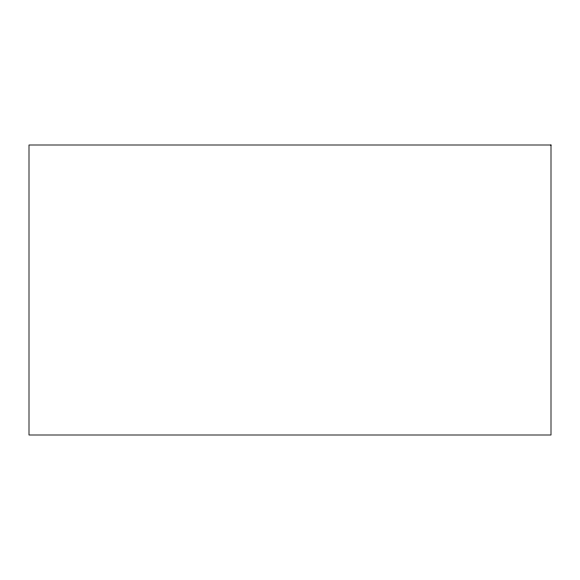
<?xml version="1.0" encoding="UTF-8"?>
<svg xmlns="http://www.w3.org/2000/svg" width="580" height="580" viewBox="0 0 580 580"><rect width="100%" height="100%" fill="white"/><g stroke="black" fill="none" stroke-linecap="round" stroke-linejoin="round"><path stroke-width="0.87" d="M551 145L29 145L29 435L551 435L551 145"/></g></svg>
